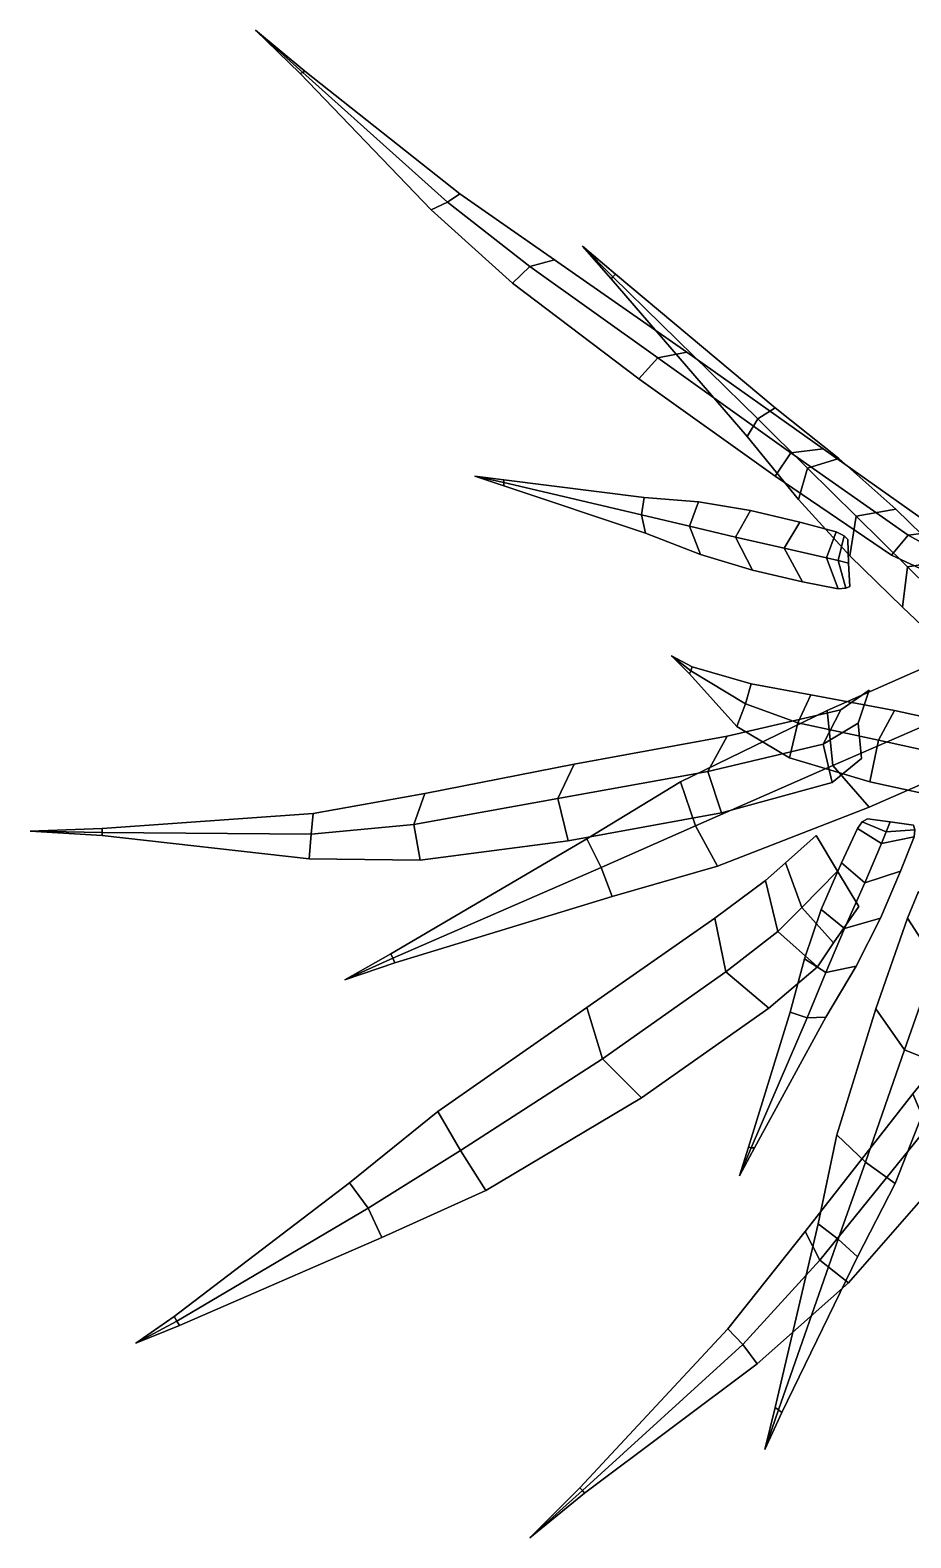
# Model space of a CAD drawing. Extents: x -0.136 to 0.136, y -0.169 to 0.083.
# Drawn here: x -0.136 to -0.0003, y -0.169 to 0.0633 of the extents above; entities that cross this region are included whole.
import ezdxf

# ---------------------------------------------------------------- set-up
doc = ezdxf.new("R2010")
doc.units = 0
doc.layers.add('GRASS_20', color=74, linetype='CONTINUOUS')

msp = doc.modelspace()

# ---------------------------------------------------------------- meshes
at = {"layer": 'GRASS_20'}
mesh = msp.add_polyface(dxfattribs=at)
corners = [(-0.0393, 0.0128, 0.1318), (-0.0348, 0.0137, 0.1354), (-0.0552, 0.0279, 0.1608), (-0.059, 0.0269, 0.1582), (-0.0698, 0.0381, 0.1722), (-0.0717, 0.0368, 0.1701), (-0.0937, 0.057, 0.1769), (-0.094, 0.0568, 0.1768), (-0.1013, 0.0633, 0.1752), (-0.0944, 0.0566, 0.1767), (-0.0422, 0.0096, 0.1337), (-0.0212, -0.0054, 0.1058), (-0.0188, -0.0018, 0.1046), (-0.0617, 0.0243, 0.1592), (-0.0742, 0.0356, 0.1712), (-0.059, 0.0269, 0.1582), (-0.0552, 0.0279, 0.1608), (-0.0348, 0.0137, 0.1354), (-0.0393, 0.0128, 0.1318), (-0.0717, 0.0368, 0.1701), (-0.0698, 0.0381, 0.1722), (-0.094, 0.0568, 0.1768), (-0.0937, 0.057, 0.1769), (-0.0944, 0.0566, 0.1767), (-0.1013, 0.0633, 0.1752), (-0.0422, 0.0096, 0.1337), (-0.0617, 0.0243, 0.1592), (-0.0742, 0.0356, 0.1712), (-0.0418, -0.0114, 0.142), (-0.0414, -0.0087, 0.1431), (-0.033, -0.0094, 0.1289), (-0.0344, -0.0131, 0.1281), (-0.063, -0.0064, 0.1574), (-0.063, -0.006, 0.1574), (-0.063, -0.0069, 0.1574), (-0.0675, -0.0054, 0.1566), (-0.0327, -0.0175, 0.1289), (-0.0412, -0.0142, 0.1431), (-0.0344, -0.0131, 0.1281), (-0.033, -0.0094, 0.1289), (-0.0414, -0.0087, 0.1431), (-0.0418, -0.0114, 0.142), (-0.063, -0.006, 0.1574), (-0.063, -0.0064, 0.1574), (-0.0675, -0.0054, 0.1566), (-0.063, -0.0069, 0.1574), (-0.0412, -0.0142, 0.1431), (-0.0327, -0.0175, 0.1289), (-0.0462, 0.0253, 0.1752), (-0.0458, 0.0257, 0.1752), (-0.0212, 0.0051, 0.1593), (-0.0239, 0.0034, 0.158), (-0.0465, 0.025, 0.1752), (-0.0509, 0.03, 0.1743), (-0.0255, 0.0007, 0.1593), (-0.0239, 0.0034, 0.158), (-0.0212, 0.0051, 0.1593), (-0.0458, 0.0257, 0.1752), (-0.0462, 0.0253, 0.1752), (-0.0509, 0.03, 0.1743), (-0.0465, 0.025, 0.1752), (-0.0255, 0.0007, 0.1593)]
mesh.append_faces([[corners[k] for k in face] for face in [(0, 1, 2, 3), (3, 2, 4, 5), (5, 4, 6, 7), (8, 9, 7, 7), (0, 10, 11, 12), (3, 13, 10, 0), (5, 14, 13, 3), (7, 9, 14, 5), (7, 6, 8, 8), (15, 16, 17, 18), (19, 20, 16, 15), (21, 22, 20, 19), (21, 23, 24, 24), (18, 25, 26, 15), (15, 26, 27, 19), (19, 27, 23, 21), (24, 22, 21, 21), (28, 29, 30, 31), (32, 33, 29, 28), (32, 34, 35, 35), (31, 36, 37, 28), (28, 37, 34, 32), (35, 33, 32, 32), (38, 39, 40, 41), (41, 40, 42, 43), (44, 45, 43, 43), (41, 46, 47, 38), (43, 45, 46, 41), (43, 42, 44, 44), (48, 49, 50, 51), (48, 52, 53, 53), (51, 54, 52, 48), (53, 49, 48, 48), (55, 56, 57, 58), (59, 60, 58, 58), (58, 60, 61, 55), (58, 57, 59, 59)]])
mesh = msp.add_polyface(dxfattribs=at)
corners = [(-0.0007, -0.0145, 0.0632), (0.0041, -0.0139, 0.0649), (-0.0138, -0.0012, 0.1076), (-0.0188, -0.0018, 0.1046), (-0.0348, 0.0137, 0.1354), (-0.0393, 0.0128, 0.1318), (-0.0212, -0.0054, 0.1058), (-0.0033, -0.0176, 0.0635), (-0.0188, -0.0018, 0.1046), (-0.0138, -0.0012, 0.1076), (0.0041, -0.0139, 0.0649), (-0.0007, -0.0145, 0.0632), (-0.0393, 0.0128, 0.1318), (-0.0348, 0.0137, 0.1354), (0.0109, -0.0176, 0.0409), (0.0068, -0.0186, 0.0397), (-0.0033, -0.0176, 0.0635), (-0.0212, -0.0054, 0.1058), (-0.0422, 0.0096, 0.1337), (0.0073, -0.0129, -0.0018), (0.0112, -0.0163, -0.0018), (0.0118, -0.0168, 0.0497), (0.0077, -0.0118, 0.0497), (0.0079, -0.011, 0.0846), (0.0025, -0.0087, 0.0846), (0.0028, -0.009, 0.0497), (0.0121, -0.017, 0.0846), (0.0139, -0.013, 0.1201), (0.0096, -0.0062, 0.117), (0.0033, -0.0095, -0.0018), (0.0038, -0.0043, 0.1201), (0.0145, 0.0073, 0.1631), (0.0087, 0.0096, 0.1675), (0.0077, -0.0118, 0.0497), (0.0118, -0.0168, 0.0497), (0.0112, -0.0163, -0.0018), (0.0073, -0.0129, -0.0018), (0.0028, -0.009, 0.0497), (0.0025, -0.0087, 0.0846), (0.0079, -0.011, 0.0846), (0.0096, -0.0062, 0.117), (0.0139, -0.013, 0.1201), (0.0121, -0.017, 0.0846), (0.0033, -0.0095, -0.0018), (0.0038, -0.0043, 0.1201), (0.0087, 0.0096, 0.1675), (0.0145, 0.0073, 0.1631), (-0.0198, -0.0165, 0.0741), (-0.0174, -0.0125, 0.0748), (-0.0118, -0.014, 0.0485), (-0.0133, -0.018, 0.048), (-0.0273, -0.0148, 0.1016), (-0.025, -0.0107, 0.1029), (-0.0344, -0.0131, 0.1281), (-0.033, -0.0094, 0.1289), (-0.0133, -0.018, 0.048), (-0.0118, -0.014, 0.0485), (-0.0174, -0.0125, 0.0748), (-0.0198, -0.0165, 0.0741), (-0.025, -0.0107, 0.1029), (-0.0273, -0.0148, 0.1016), (-0.033, -0.0094, 0.1289), (-0.0344, -0.0131, 0.1281), (-0.0087, -0.0116, 0.1131), (-0.0026, -0.0105, 0.1146), (0.0055, -0.0184, 0.0834), (-0.0008, -0.0194, 0.0826), (-0.0162, -0.0042, 0.1426), (-0.0114, -0.0027, 0.1436), (-0.0239, 0.0034, 0.158), (-0.0212, 0.0051, 0.1593), (-0.0097, -0.0177, 0.1146), (-0.0176, -0.009, 0.1436), (-0.0255, 0.0007, 0.1593), (-0.0008, -0.0194, 0.0826), (0.0055, -0.0184, 0.0834), (-0.0026, -0.0105, 0.1146), (-0.0087, -0.0116, 0.1131), (-0.0114, -0.0027, 0.1436), (-0.0162, -0.0042, 0.1426), (-0.0212, 0.0051, 0.1593), (-0.0239, 0.0034, 0.158), (-0.0176, -0.009, 0.1436), (-0.0097, -0.0177, 0.1146), (-0.0255, 0.0007, 0.1593)]
mesh.append_faces([[corners[k] for k in face] for face in [(0, 1, 2, 3), (3, 2, 4, 5), (3, 6, 7, 0), (8, 9, 10, 11), (12, 13, 9, 8), (11, 10, 14, 15), (11, 16, 17, 8), (8, 17, 18, 12), (19, 20, 21, 22), (22, 23, 24, 25), (23, 26, 27, 28), (22, 25, 29, 19), (22, 21, 26, 23), (28, 30, 24, 23), (31, 32, 30, 28), (33, 34, 35, 36), (37, 38, 39, 33), (40, 41, 42, 39), (36, 43, 37, 33), (39, 42, 34, 33), (39, 38, 44, 40), (40, 44, 45, 46), (47, 48, 49, 50), (51, 52, 48, 47), (53, 54, 52, 51), (55, 56, 57, 58), (58, 57, 59, 60), (60, 59, 61, 62), (63, 64, 65, 66), (67, 68, 64, 63), (69, 70, 68, 67), (63, 71, 72, 67), (67, 72, 73, 69), (74, 75, 76, 77), (77, 76, 78, 79), (79, 78, 80, 81), (79, 82, 83, 77), (81, 84, 82, 79)]])
mesh = msp.add_polyface(dxfattribs=at)
corners = [(0.013, -0.0204, -0.0018), (0.016, -0.0189, -0.0018), (0.0109, -0.0176, 0.0409), (0.0068, -0.0186, 0.0397), (-0.0007, -0.0145, 0.0632), (-0.0033, -0.0176, 0.0635), (0.004, -0.021, 0.0396), (0.0099, -0.0219, -0.0018), (0.0041, -0.0139, 0.0649), (0.0068, -0.0186, 0.0397), (0.0109, -0.0176, 0.0409), (0.016, -0.0189, -0.0018), (0.013, -0.0204, -0.0018), (0.004, -0.021, 0.0396), (-0.0033, -0.0176, 0.0635), (-0.0007, -0.0145, 0.0632), (0.0099, -0.0219, -0.0018), (0.0101, -0.0402, 0.0327), (0.0092, -0.0321, 0.0327), (0.0039, -0.034, 0.0752), (0.0042, -0.0428, 0.0715), (-0.0132, -0.0415, 0.1321), (-0.0123, -0.05, 0.1268), (0.011, -0.0398, -0.0018), (0.0094, -0.0326, -0.0018), (0.0104, -0.0489, 0.0752), (0.0154, -0.0463, 0.0327), (-0.0067, -0.0564, 0.1321), (0.0042, -0.0428, 0.0715), (0.0039, -0.034, 0.0752), (0.0092, -0.0321, 0.0327), (0.0101, -0.0402, 0.0327), (-0.0123, -0.05, 0.1268), (-0.0132, -0.0415, 0.1321), (0.0094, -0.0326, -0.0018), (0.011, -0.0398, -0.0018), (0.0154, -0.0463, 0.0327), (0.0104, -0.0489, 0.0752), (-0.0067, -0.0564, 0.1321), (0.0076, -0.0489, 0.0352), (0.0104, -0.0444, 0.0393), (-0.0028, -0.0415, 0.0781), (-0.0053, -0.0461, 0.0731), (-0.0066, -0.0525, 0.0757), (0.0066, -0.0554, 0.0369), (-0.0053, -0.0461, 0.0731), (-0.0028, -0.0415, 0.0781), (0.0104, -0.0444, 0.0393), (0.0076, -0.0489, 0.0352), (0.0066, -0.0554, 0.0369), (-0.0066, -0.0525, 0.0757), (-0.0084, -0.0435, -0.0018), (-0.0067, -0.0384, -0.0018), (-0.0111, -0.0414, 0.033), (-0.0138, -0.0467, 0.0314), (-0.0138, -0.0467, 0.0314), (-0.0111, -0.0414, 0.033), (-0.0067, -0.0384, -0.0018), (-0.0084, -0.0435, -0.0018), (0.0079, -0.028, 0.0324), (0.0121, -0.0258, 0.0327), (0.0124, -0.0268, -0.0018), (0.0096, -0.0297, -0.0018), (0.0058, -0.0322, 0.0327), (0.0044, -0.0313, 0.0541), (0.006, -0.0261, 0.0536), (-0.0008, -0.0194, 0.0826), (0.0055, -0.0184, 0.0834), (0.0112, -0.0244, 0.0541), (0.0069, -0.0325, -0.0018), (-0.0016, -0.0256, 0.0834), (-0.0097, -0.0177, 0.1146), (-0.0087, -0.0116, 0.1131), (0.0096, -0.0297, -0.0018), (0.0124, -0.0268, -0.0018), (0.0121, -0.0258, 0.0327), (0.0079, -0.028, 0.0324), (0.006, -0.0261, 0.0536), (0.0044, -0.0313, 0.0541), (0.0058, -0.0322, 0.0327), (0.0112, -0.0244, 0.0541), (0.0055, -0.0184, 0.0834), (-0.0008, -0.0194, 0.0826), (0.0069, -0.0325, -0.0018), (-0.0016, -0.0256, 0.0834), (-0.0087, -0.0116, 0.1131), (-0.0097, -0.0177, 0.1146)]
mesh.append_faces([[corners[k] for k in face] for face in [(0, 1, 2, 3), (3, 4, 5, 6), (3, 6, 7, 0), (3, 2, 8, 4), (9, 10, 11, 12), (13, 14, 15, 9), (12, 16, 13, 9), (17, 18, 19, 20), (20, 19, 21, 22), (23, 24, 18, 17), (20, 25, 26, 17), (22, 27, 25, 20), (28, 29, 30, 31), (32, 33, 29, 28), (31, 30, 34, 35), (31, 36, 37, 28), (28, 37, 38, 32), (39, 40, 41, 42), (42, 43, 44, 39), (45, 46, 47, 48), (48, 49, 50, 45), (51, 52, 53, 54), (55, 56, 57, 58), (59, 60, 61, 62), (63, 64, 65, 59), (66, 67, 68, 65), (62, 69, 63, 59), (65, 68, 60, 59), (65, 64, 70, 66), (66, 70, 71, 72), (73, 74, 75, 76), (76, 77, 78, 79), (77, 80, 81, 82), (76, 79, 83, 73), (76, 75, 80, 77), (82, 84, 78, 77), (85, 86, 84, 82)]])
mesh = msp.add_polyface(dxfattribs=at)
corners = [(-0.0335, -0.0593, 0.1587), (-0.0358, -0.0525, 0.1635), (-0.0132, -0.0415, 0.1321), (-0.0123, -0.05, 0.1268), (-0.0177, -0.0434, 0.1098), (-0.019, -0.0488, 0.1113), (-0.0066, -0.0525, 0.0757), (-0.0053, -0.0461, 0.0731), (-0.0258, -0.0405, 0.1265), (-0.0271, -0.044, 0.128), (-0.0028, -0.0415, 0.0781), (-0.0157, -0.0391, 0.1134), (-0.0249, -0.0374, 0.1294), (-0.034, -0.0348, 0.1503), (-0.0342, -0.0354, 0.1504), (-0.0372, -0.0331, 0.1609), (-0.0344, -0.0359, 0.1504), (-0.0053, -0.0461, 0.0731), (-0.0066, -0.0525, 0.0757), (-0.019, -0.0488, 0.1113), (-0.0177, -0.0434, 0.1098), (-0.0271, -0.044, 0.128), (-0.0258, -0.0405, 0.1265), (-0.0157, -0.0391, 0.1134), (-0.0028, -0.0415, 0.0781), (-0.0249, -0.0374, 0.1294), (-0.0342, -0.0354, 0.1504), (-0.034, -0.0348, 0.1503), (-0.0344, -0.0359, 0.1504), (-0.0372, -0.0331, 0.1609), (-0.0084, -0.0435, -0.0018), (-0.0138, -0.0467, 0.0314), (-0.0124, -0.0526, 0.0314), (-0.0079, -0.0489, -0.0018), (-0.0111, -0.0414, 0.033), (-0.0286, -0.0455, 0.083), (-0.0316, -0.0509, 0.0799), (-0.0522, -0.0498, 0.1171), (-0.0547, -0.0551, 0.1132), (-0.0079, -0.0489, -0.0018), (-0.0124, -0.0526, 0.0314), (-0.0138, -0.0467, 0.0314), (-0.0084, -0.0435, -0.0018), (-0.0316, -0.0509, 0.0799), (-0.0286, -0.0455, 0.083), (-0.0111, -0.0414, 0.033), (-0.0547, -0.0551, 0.1132), (-0.0522, -0.0498, 0.1171), (-0.0115, -0.0184, 0.029), (-0.0106, -0.0146, 0.0292), (-0.01, -0.0152, -0.0018), (-0.0099, -0.0188, -0.0018), (-0.0103, -0.0227, 0.0292), (-0.0115, -0.0228, 0.0485), (-0.0133, -0.018, 0.048), (-0.0097, -0.0224, -0.0018), (-0.0118, -0.014, 0.0485), (-0.017, -0.0217, 0.0748), (-0.0198, -0.0165, 0.0741), (-0.0247, -0.0199, 0.1029), (-0.0273, -0.0148, 0.1016), (-0.0327, -0.0175, 0.1289), (-0.0344, -0.0131, 0.1281), (-0.0099, -0.0188, -0.0018), (-0.01, -0.0152, -0.0018), (-0.0106, -0.0146, 0.0292), (-0.0115, -0.0184, 0.029), (-0.0133, -0.018, 0.048), (-0.0115, -0.0228, 0.0485), (-0.0103, -0.0227, 0.0292), (-0.0097, -0.0224, -0.0018), (-0.0118, -0.014, 0.0485), (-0.0198, -0.0165, 0.0741), (-0.017, -0.0217, 0.0748), (-0.0273, -0.0148, 0.1016), (-0.0247, -0.0199, 0.1029), (-0.0344, -0.0131, 0.1281), (-0.0327, -0.0175, 0.1289)]
mesh.append_faces([[corners[k] for k in face] for face in [(0, 1, 2, 3), (4, 5, 6, 7), (8, 9, 5, 4), (7, 10, 11, 4), (4, 11, 12, 8), (8, 12, 13, 14), (15, 16, 14, 14), (14, 16, 9, 8), (14, 13, 15, 15), (17, 18, 19, 20), (20, 19, 21, 22), (20, 23, 24, 17), (22, 25, 23, 20), (26, 27, 25, 22), (26, 28, 29, 29), (22, 21, 28, 26), (29, 27, 26, 26), (30, 31, 32, 33), (31, 34, 35, 36), (36, 35, 37, 38), (39, 40, 41, 42), (43, 44, 45, 41), (46, 47, 44, 43), (48, 49, 50, 51), (52, 53, 54, 48), (51, 55, 52, 48), (54, 56, 49, 48), (54, 53, 57, 58), (58, 57, 59, 60), (60, 59, 61, 62), (63, 64, 65, 66), (66, 67, 68, 69), (66, 69, 70, 63), (66, 65, 71, 67), (72, 73, 68, 67), (74, 75, 73, 72), (76, 77, 75, 74)]])
mesh = msp.add_polyface(dxfattribs=at)
corners = [(-0.0123, -0.05, 0.1268), (-0.0132, -0.0415, 0.1321), (-0.0358, -0.0525, 0.1635), (-0.0335, -0.0593, 0.1587), (-0.0502, -0.0613, 0.1723), (-0.048, -0.0657, 0.1695), (-0.0804, -0.079, 0.1635), (-0.0801, -0.0797, 0.1635), (-0.0875, -0.083, 0.1539), (-0.0798, -0.0804, 0.1635), (-0.0335, -0.0593, 0.1587), (-0.0301, -0.0655, 0.1635), (-0.0463, -0.0702, 0.1723), (-0.048, -0.0657, 0.1695), (-0.0463, -0.0702, 0.1723), (-0.0301, -0.0655, 0.1635), (-0.0798, -0.0804, 0.1635), (-0.0801, -0.0797, 0.1635), (-0.0502, -0.0613, 0.1723), (-0.0358, -0.0525, 0.1635), (-0.0804, -0.079, 0.1635), (-0.0875, -0.083, 0.1539), (-0.0547, -0.0551, 0.1132), (-0.0531, -0.0616, 0.115), (-0.0759, -0.0646, 0.1464), (-0.0769, -0.0591, 0.1455), (-0.0547, -0.0551, 0.1132), (-0.0522, -0.0498, 0.1171), (-0.0752, -0.0543, 0.1482), (-0.0769, -0.0591, 0.1455), (-0.0924, -0.0574, 0.1632), (-0.0927, -0.0606, 0.1608), (-0.1249, -0.0597, 0.1724), (-0.1249, -0.0603, 0.1723), (-0.136, -0.0601, 0.172), (-0.1249, -0.0608, 0.1722), (-0.093, -0.0644, 0.162), (-0.0927, -0.0606, 0.1608), (-0.0316, -0.0509, 0.0799), (-0.0295, -0.0573, 0.0809), (-0.0124, -0.0526, 0.0314), (-0.0138, -0.0467, 0.0314), (-0.0531, -0.0616, 0.115), (-0.0759, -0.0646, 0.1464), (-0.093, -0.0644, 0.162), (-0.1249, -0.0608, 0.1722), (-0.1249, -0.0603, 0.1723), (-0.0752, -0.0543, 0.1482), (-0.0522, -0.0498, 0.1171), (-0.0924, -0.0574, 0.1632), (-0.1249, -0.0597, 0.1724), (-0.136, -0.0601, 0.172), (-0.0138, -0.0467, 0.0314), (-0.0124, -0.0526, 0.0314), (-0.0295, -0.0573, 0.0809), (-0.0316, -0.0509, 0.0799), (-0.0208, -0.0756, 0.0903), (-0.0227, -0.0677, 0.0908), (-0.0305, -0.0735, 0.1254), (-0.0288, -0.0818, 0.1217), (-0.0222, -0.0874, 0.1248), (-0.0147, -0.081, 0.0903), (-0.0288, -0.0818, 0.1217), (-0.0305, -0.0735, 0.1254), (-0.0227, -0.0677, 0.0908), (-0.0208, -0.0756, 0.0903), (-0.0147, -0.081, 0.0903), (-0.0222, -0.0874, 0.1248)]
mesh.append_faces([[corners[k] for k in face] for face in [(0, 1, 2, 3), (3, 2, 4, 5), (5, 4, 6, 7), (8, 9, 7, 7), (10, 11, 12, 13), (5, 14, 15, 3), (7, 9, 14, 5), (7, 6, 8, 8), (13, 12, 16, 17), (13, 18, 19, 10), (17, 20, 18, 13), (17, 16, 21, 21), (21, 20, 17, 17), (22, 23, 24, 25), (26, 27, 28, 29), (29, 28, 30, 31), (31, 30, 32, 33), (34, 35, 33, 33), (25, 24, 36, 37), (38, 39, 40, 41), (26, 42, 39, 38), (29, 43, 42, 26), (31, 44, 43, 29), (33, 35, 44, 31), (33, 32, 34, 34), (37, 36, 45, 46), (25, 47, 48, 22), (37, 49, 47, 25), (46, 50, 49, 37), (46, 45, 51, 51), (51, 50, 46, 46), (52, 53, 54, 55), (55, 54, 23, 22), (56, 57, 58, 59), (59, 60, 61, 56), (62, 63, 64, 65), (65, 66, 67, 62)]])
mesh = msp.add_polyface(dxfattribs=at)
corners = [(-0.0041, -0.0602, 0.0324), (-0.0078, -0.0587, 0.0327), (-0.007, -0.0582, -0.0018), (-0.0035, -0.0587, -0.0018), (0.0003, -0.0599, 0.0327), (0.0002, -0.061, 0.0541), (-0.0048, -0.062, 0.0536), (-0.0074, -0.0681, 0.0826), (-0.011, -0.065, 0.0834), (-0.0085, -0.0597, 0.0541), (-0.0105, -0.0751, 0.1131), (-0.0141, -0.0722, 0.1146), (-0.0134, -0.0819, 0.1426), (-0.0167, -0.0798, 0.1436), (0.0001, -0.0592, -0.0018), (-0.0019, -0.0663, 0.0834), (-0.005, -0.0735, 0.1146), (-0.0035, -0.0587, -0.0018), (-0.007, -0.0582, -0.0018), (-0.0078, -0.0587, 0.0327), (-0.0041, -0.0602, 0.0324), (-0.0048, -0.062, 0.0536), (0.0002, -0.061, 0.0541), (0.0003, -0.0599, 0.0327), (-0.0085, -0.0597, 0.0541), (-0.011, -0.065, 0.0834), (-0.0074, -0.0681, 0.0826), (-0.0141, -0.0722, 0.1146), (-0.0105, -0.0751, 0.1131), (-0.0167, -0.0798, 0.1436), (-0.0134, -0.0819, 0.1426), (0.0001, -0.0592, -0.0018), (-0.0019, -0.0663, 0.0834), (-0.005, -0.0735, 0.1146), (-0.0123, -0.05, 0.1268), (-0.0067, -0.0564, 0.1321), (-0.0301, -0.0655, 0.1635), (-0.0335, -0.0593, 0.1587), (-0.0335, -0.0593, 0.1587), (-0.0301, -0.0655, 0.1635), (-0.0067, -0.0564, 0.1321), (-0.0123, -0.05, 0.1268), (0.0058, -0.0736, -0.0018), (0.0018, -0.0702, -0.0018), (0.0012, -0.0697, 0.0467), (0.0054, -0.0747, 0.0467), (0.0051, -0.0754, 0.0796), (0.0106, -0.0777, 0.0796), (0.0103, -0.0774, 0.0467), (0.0009, -0.0694, 0.0796), (-0.0008, -0.0735, 0.113), (0.0035, -0.0802, 0.1101), (0.0097, -0.0769, -0.0018), (0.0054, -0.0747, 0.0467), (0.0012, -0.0697, 0.0467), (0.0018, -0.0702, -0.0018), (0.0058, -0.0736, -0.0018), (0.0103, -0.0774, 0.0467), (0.0106, -0.0777, 0.0796), (0.0051, -0.0754, 0.0796), (0.0035, -0.0802, 0.1101), (-0.0008, -0.0735, 0.113), (0.0009, -0.0694, 0.0796), (0.0097, -0.0769, -0.0018), (-0.0116, -0.0663, -0.0018), (-0.0149, -0.0608, -0.0018), (-0.0196, -0.065, 0.0561), (-0.0171, -0.0719, 0.0557), (-0.0208, -0.0756, 0.0903), (-0.0147, -0.081, 0.0903), (-0.0122, -0.0773, 0.0556), (-0.0083, -0.0717, -0.0018), (-0.0227, -0.0677, 0.0908), (-0.0171, -0.0719, 0.0557), (-0.0196, -0.065, 0.0561), (-0.0149, -0.0608, -0.0018), (-0.0116, -0.0663, -0.0018), (-0.0122, -0.0773, 0.0556), (-0.0147, -0.081, 0.0903), (-0.0208, -0.0756, 0.0903), (-0.0083, -0.0717, -0.0018), (-0.0227, -0.0677, 0.0908)]
mesh.append_faces([[corners[k] for k in face] for face in [(0, 1, 2, 3), (4, 5, 6, 0), (7, 8, 9, 6), (10, 11, 8, 7), (12, 13, 11, 10), (3, 14, 4, 0), (6, 9, 1, 0), (6, 5, 15, 7), (7, 15, 16, 10), (17, 18, 19, 20), (20, 21, 22, 23), (21, 24, 25, 26), (26, 25, 27, 28), (28, 27, 29, 30), (20, 23, 31, 17), (20, 19, 24, 21), (26, 32, 22, 21), (28, 33, 32, 26), (34, 35, 36, 37), (38, 39, 40, 41), (42, 43, 44, 45), (45, 46, 47, 48), (46, 49, 50, 51), (45, 48, 52, 42), (45, 44, 49, 46), (53, 54, 55, 56), (57, 58, 59, 53), (60, 61, 62, 59), (56, 63, 57, 53), (59, 62, 54, 53), (64, 65, 66, 67), (67, 68, 69, 70), (67, 70, 71, 64), (67, 66, 72, 68), (73, 74, 75, 76), (77, 78, 79, 73), (76, 80, 77, 73), (79, 81, 74, 73)]])
mesh = msp.add_polyface(dxfattribs=at)
corners = [(-0.0249, -0.1089, 0.1752), (-0.0244, -0.1089, 0.1752), (-0.0267, -0.1132, 0.1743), (-0.0253, -0.1088, 0.1752), (-0.0163, -0.0889, 0.158), (-0.0189, -0.088, 0.1593), (-0.0253, -0.1088, 0.1752), (-0.0249, -0.1089, 0.1752), (-0.0267, -0.1132, 0.1743), (-0.0244, -0.1089, 0.1752), (-0.0207, -0.1493, 0.1823), (-0.0212, -0.1489, 0.1823), (-0.0228, -0.1554, 0.1748), (-0.0207, -0.1493, 0.1823), (-0.0202, -0.1497, 0.1823), (-0.0228, -0.1554, 0.1748), (-0.0143, -0.1262, 0.1593), (-0.0166, -0.1218, 0.1619), (-0.0285, -0.1368, 0.1734), (-0.0262, -0.1392, 0.1713), (-0.0513, -0.1613, 0.1781), (-0.0509, -0.1617, 0.178), (-0.059, -0.169, 0.1764), (-0.0506, -0.1621, 0.1779), (-0.024, -0.1422, 0.1724), (-0.0262, -0.1392, 0.1713), (-0.0285, -0.1368, 0.1734), (-0.0166, -0.1218, 0.1619), (-0.0143, -0.1262, 0.1593), (-0.0509, -0.1617, 0.178), (-0.0513, -0.1613, 0.1781), (-0.0506, -0.1621, 0.1779), (-0.059, -0.169, 0.1764), (-0.024, -0.1422, 0.1724), (-0.0288, -0.0818, 0.1217), (-0.0305, -0.0735, 0.1254), (-0.0502, -0.0873, 0.1703), (-0.0478, -0.0952, 0.1653), (-0.0732, -0.1033, 0.1933), (-0.0697, -0.1093, 0.189), (-0.0868, -0.1143, 0.1986), (-0.0839, -0.1182, 0.1961), (-0.1138, -0.1349, 0.1872), (-0.1134, -0.1356, 0.1871), (-0.1197, -0.139, 0.1783), (-0.113, -0.1363, 0.1871), (-0.0418, -0.1012, 0.1697), (-0.0222, -0.0874, 0.1248), (-0.0658, -0.1155, 0.1928), (-0.0818, -0.1227, 0.1982), (-0.0478, -0.0952, 0.1653), (-0.0502, -0.0873, 0.1703), (-0.0305, -0.0735, 0.1254), (-0.0288, -0.0818, 0.1217), (-0.0697, -0.1093, 0.189), (-0.0732, -0.1033, 0.1933), (-0.0839, -0.1182, 0.1961), (-0.0868, -0.1143, 0.1986), (-0.1134, -0.1356, 0.1871), (-0.1138, -0.1349, 0.1872), (-0.113, -0.1363, 0.1871), (-0.1197, -0.139, 0.1783), (-0.0222, -0.0874, 0.1248), (-0.0418, -0.1012, 0.1697), (-0.0658, -0.1155, 0.1928), (-0.0818, -0.1227, 0.1982)]
mesh.append_faces([[corners[k] for k in face] for face in [(0, 1, 2, 2), (2, 3, 0, 0), (4, 5, 6, 7), (8, 9, 7, 7), (7, 6, 8, 8), (10, 11, 12, 12), (13, 14, 15, 15), (16, 17, 18, 19), (19, 18, 20, 21), (22, 23, 21, 21), (21, 23, 24, 19), (21, 20, 22, 22), (25, 26, 27, 28), (29, 30, 26, 25), (29, 31, 32, 32), (25, 33, 31, 29), (32, 30, 29, 29), (34, 35, 36, 37), (37, 36, 38, 39), (39, 38, 40, 41), (41, 40, 42, 43), (44, 45, 43, 43), (37, 46, 47, 34), (39, 48, 46, 37), (41, 49, 48, 39), (43, 45, 49, 41), (43, 42, 44, 44), (50, 51, 52, 53), (54, 55, 51, 50), (56, 57, 55, 54), (58, 59, 57, 56), (58, 60, 61, 61), (53, 62, 63, 50), (50, 63, 64, 54), (54, 64, 65, 56), (56, 65, 60, 58), (61, 59, 58, 58)]])
mesh = msp.add_polyface(dxfattribs=at)
corners = [(-0.0163, -0.0889, 0.158), (-0.0189, -0.088, 0.1593), (-0.0167, -0.0798, 0.1436), (-0.0134, -0.0819, 0.1426), (-0.0249, -0.1089, 0.1752), (-0.0253, -0.1088, 0.1752), (-0.0105, -0.0751, 0.1131), (-0.005, -0.0735, 0.1146), (-0.0087, -0.0809, 0.1436), (-0.0134, -0.0888, 0.1593), (-0.0244, -0.1089, 0.1752), (-0.0134, -0.0819, 0.1426), (-0.0167, -0.0798, 0.1436), (-0.0189, -0.088, 0.1593), (-0.0163, -0.0889, 0.158), (-0.0087, -0.0809, 0.1436), (-0.005, -0.0735, 0.1146), (-0.0105, -0.0751, 0.1131), (-0.0134, -0.0888, 0.1593), (-0.0249, -0.1089, 0.1752), (-0.0244, -0.1089, 0.1752), (0.0035, -0.0802, 0.1101), (-0.0008, -0.0735, 0.113), (-0.0057, -0.0875, 0.1577), (-0.0013, -0.0938, 0.1535), (-0.0117, -0.1069, 0.1823), (-0.0073, -0.1111, 0.1785), (-0.0146, -0.1206, 0.1892), (-0.0115, -0.123, 0.187), (-0.0212, -0.1489, 0.1823), (-0.0207, -0.1493, 0.1823), (-0.0228, -0.1554, 0.1748), (-0.0202, -0.1497, 0.1823), (0.0094, -0.0821, 0.113), (0.0106, -0.0777, 0.0796), (0.0051, -0.0754, 0.0796), (0.0045, -0.0961, 0.1577), (-0.0027, -0.1144, 0.1823), (-0.0085, -0.1257, 0.1892), (-0.0013, -0.0938, 0.1535), (-0.0057, -0.0875, 0.1577), (-0.0008, -0.0735, 0.113), (0.0035, -0.0802, 0.1101), (-0.0073, -0.1111, 0.1785), (-0.0117, -0.1069, 0.1823), (-0.0115, -0.123, 0.187), (-0.0146, -0.1206, 0.1892), (-0.0207, -0.1493, 0.1823), (-0.0212, -0.1489, 0.1823), (0.0051, -0.0754, 0.0796), (0.0106, -0.0777, 0.0796), (0.0094, -0.0821, 0.113), (0.0045, -0.0961, 0.1577), (-0.0027, -0.1144, 0.1823), (-0.0085, -0.1257, 0.1892), (-0.0202, -0.1497, 0.1823), (-0.0228, -0.1554, 0.1748), (0.0195, -0.0847, 0.1053), (0.0177, -0.0789, 0.1083), (0, -0.1006, 0.1364), (0.0022, -0.1058, 0.1327), (-0.0166, -0.1218, 0.1619), (-0.0143, -0.1262, 0.1593), (-0.0099, -0.1297, 0.1603), (0.0077, -0.1096, 0.1346), (-0.0262, -0.1392, 0.1713), (-0.024, -0.1422, 0.1724), (0.0022, -0.1058, 0.1327), (0, -0.1006, 0.1364), (0.0177, -0.0789, 0.1083), (0.0195, -0.0847, 0.1053), (-0.0143, -0.1262, 0.1593), (-0.0166, -0.1218, 0.1619), (0.0077, -0.1096, 0.1346), (-0.0099, -0.1297, 0.1603), (-0.024, -0.1422, 0.1724), (-0.0262, -0.1392, 0.1713)]
mesh.append_faces([[corners[k] for k in face] for face in [(0, 1, 2, 3), (4, 5, 1, 0), (6, 7, 8, 3), (3, 8, 9, 0), (0, 9, 10, 4), (11, 12, 13, 14), (11, 15, 16, 17), (14, 18, 15, 11), (19, 20, 18, 14), (21, 22, 23, 24), (24, 23, 25, 26), (26, 25, 27, 28), (28, 27, 29, 30), (31, 32, 30, 30), (21, 33, 34, 35), (24, 36, 33, 21), (26, 37, 36, 24), (28, 38, 37, 26), (30, 32, 38, 28), (39, 40, 41, 42), (43, 44, 40, 39), (45, 46, 44, 43), (47, 48, 46, 45), (49, 50, 51, 42), (42, 51, 52, 39), (39, 52, 53, 43), (43, 53, 54, 45), (45, 54, 55, 47), (56, 48, 47, 47), (57, 58, 59, 60), (60, 59, 61, 62), (62, 63, 64, 60), (65, 66, 63, 62), (67, 68, 69, 70), (71, 72, 68, 67), (67, 73, 74, 71), (71, 74, 75, 76)]])

doc.saveas('drawing.dxf')
